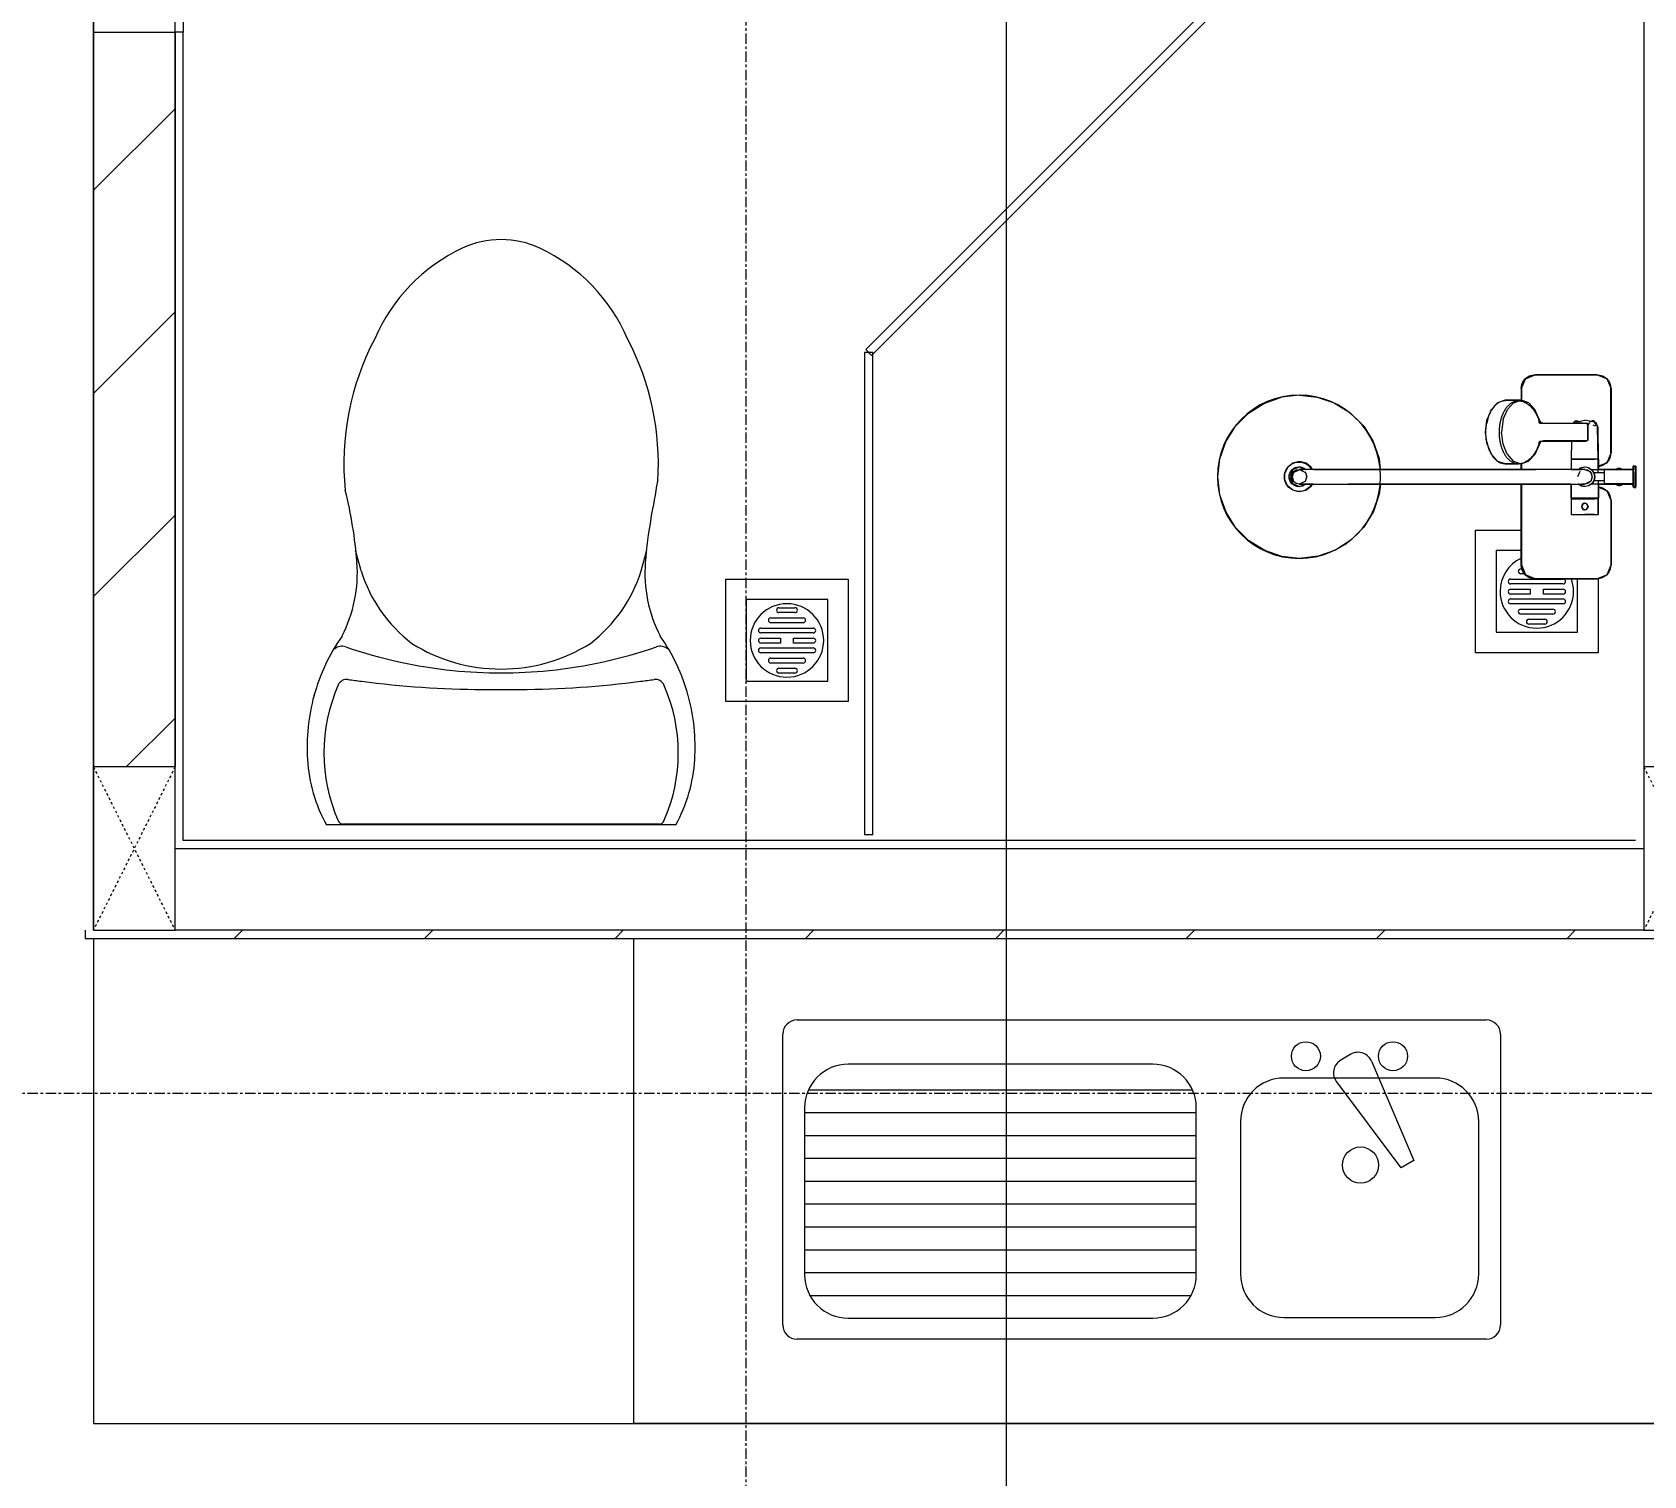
# Model space of a CAD drawing. Header units: millimetres. Extents: x 5357 to 201988, y -16345 to 109895.
# Drawn here: x 37978 to 39953, y 72569 to 74337 of the extents above; entities that cross this region are included whole.
import ezdxf

# ---------------------------------------------------------------- set-up
doc = ezdxf.new("R2010")
doc.units = ezdxf.units.MM
doc.linetypes.add('Dash', pattern=[6, 3, -3])
doc.linetypes.add('Grid Line', pattern=[22.225, 12.7, -3.175, 3.175, -3.175])
for name, color, linetype, lineweight in [('0-1', 7, 'Continuous', 5), ('A-ANNO-DIMS', 211, 'Continuous', 9), ('A-ANNO-DIMS-220', 211, 'Continuous', 9), ('A-DETL-GENF-1', 53, 'Continuous', 9), ('A-DOOR-1', 53, 'Continuous', 9), ('A-FLOR-1', 10, 'Continuous', 9), ('A-GLAZ-CURT-1', 53, 'Continuous', 9), ('A-WALL-1', 9, 'Continuous', 18), ('A-WALL-2', 53, 'Continuous', 9), ('A-WALL-PATT-1', 10, 'Continuous', 9), ('A-WALL-PATT-2', 53, 'Continuous', 9), ('I-FURN', 30, 'Continuous', 9), ('I-FURN-1', 53, 'Continuous', 9), ('I-WALL-1', 9, 'Continuous', 18), ('I-WALL-2', 53, 'Continuous', 9), ('M-EQPM-1', 53, 'Continuous', 9), ('P-SANR-FIXT', 6, 'Continuous', 9), ('P-SANR-FIXT-1', 53, 'Continuous', 9), ('S-COLS-2', 9, 'Continuous', 18), ('S-COLS-4', 53, 'Continuous', 9), ('S-COLS-HDLN-1', 53, 'Dash', 9), ('S-GRID-1', 1, 'Grid Line', 9)]:
    doc.layers.add(name, color=color, linetype=linetype, lineweight=lineweight)
doc.styles.add('Arial_4', font='arial_0.ttf', dxfattribs={"width": 0.9, "height": 660})
doc.dimstyles.new('1_Dim_chi_tiet_khu_đất_2', dxfattribs={"dimscale": 304.8, "dimtxt": 673.371204, "dimasz": 0.866142, "dimexe": 0.721785, "dimexo": 0.0625, "dimgap": 0.072178, "dimtad": 1, "dimdec": 0, "dimrnd": 5, "dimzin": 0, "dimdsep": 46, "dimtxsty": 'Arial_4', "dimblk1": 'OBLIQUE', "dimblk2": 'OBLIQUE', "dimsah": 1, "dimcen": 0.09, "dimdle": 0.721785, "dimazin": 0, "dimtfac": 1, "dimtdec": 4, "dimtix": 1, "dimtmove": 0, "dimatfit": 3, "dimfxl": 2.165354, "dimfxlon": 1, "dimtvp": 1, "dimtolj": 1, "dimtzin": 0, "dimarcsym": 2})

# ---------------------------------------------------------------- blocks, each defined once
blk = doc.blocks.new('NCV_TKTC_KET CAU_rvt-1-TKCS_MB SÂN ĐƯỜNG NỘI BỘ')
at = {"layer": 'A-FLOR-1'}
for p, q in [((38052.6, 74337), (38052.6, 74387)), ((38052.6, 74342.4), (38052.6, 74337)), ((38052.6, 74337), (38052.6, 74342.4)), ((38052.6, 74342.4), (38052.6, 74337)), ((38052.6, 74337), (38052.6, 73236.9)), ((38052.6, 73236.9), (38052.6, 74337)), ((38052.6, 73236.9), (38052.6, 74337)), ((38052.6, 74337), (38052.6, 73236.9))]:
    blk.add_line(p, q, dxfattribs=at)
blk = doc.blocks.new('DOOR_CW_01 CANH MO-PANEL KINH - DIG_02-800x2200-CỬA NHÔM KÍNH-400864-TKCS_MB SÂN ĐƯỜNG NỘI BỘ')
at = {"layer": 'A-DETL-GENF-1'}
for p, q in [((-347, 772), (-307, 772)), ((-347, 652), (-347, 772)), ((-307, 772), (-307, 652)), ((-349, 731.8), (-347, 731.8)), ((-349, 692.2), (-349, 731.8)), ((-347, 692.2), (-347, 731.8)), ((-307, 692.2), (-307, 731.8)), ((-305, 731.8), (-307, 731.8)), ((-305, 692.2), (-305, 731.8)), ((-392, 637), (-392, 716.5)), ((-349, 720.5), (-388, 720.5)), ((-305, 720.5), (-266, 720.5)), ((-262, 637), (-262, 716.5)), ((-384, 699.5), (-384, 637)), ((-349, 703.5), (-380, 703.5)), ((-347, 692.2), (-349, 692.2)), ((-307, 692.2), (-305, 692.2)), ((-305, 703.5), (-274, 703.5)), ((-270, 699.5), (-270, 637)), ((-307, 652), (-347, 652)), ((-313, 652), (-341, 652)), ((-341, 652), (-341, 638)), ((-313, 638), (-313, 652)), ((-347, 638), (-341, 638)), ((-347, 638), (-347, 196)), ((-307, 638), (-313, 638)), ((-307, 196), (-307, 638)), ((-383.9, 611.2), (-377.3, 615.8)), ((-270.1, 611.2), (-276.7, 615.8)), ((-347, 196), (-341, 196)), ((-307, 182), (-347, 182)), ((-347, 182), (-347, 62)), ((-341, 196), (-341, 182)), ((-341, 182), (-313, 182)), ((-307, 196), (-313, 196)), ((-313, 182), (-313, 196)), ((-307, 62), (-307, 182)), ((-347, 62), (-307, 62))]:
    blk.add_line(p, q, dxfattribs=at)
blk.add_circle((-357, 60), 10, dxfattribs=at)
for centre, radius, start, end in [((-357, 60), 714, 360, 92), ((-388, 716.5), 4, 90, 180), ((-266, 716.5), 4, 0, 90), ((-380, 699.5), 4, 90, 180), ((-274, 699.5), 4, 0, 90), ((-347, 637), 45, 180, 215), ((-347, 637), 37, 180, 215), ((-307, 637), 37, 325, 0), ((-307, 637), 45, 325, 0)]:
    blk.add_arc(centre, radius, start, end, dxfattribs=at)
at = {"layer": 'A-DOOR-1'}
for p, q in [((-360, 50), (-400, 50)), ((-400, 50), (-400, -50)), ((-360, 0), (-360, 50)), ((-357, 50), (-332, 50)), ((400, 50), (360, 50)), ((360, 50), (360, 0)), ((400, -50), (400, 50)), ((-350, 0), (-360, 0)), ((-350, -50), (-350, 0)), ((360, 0), (350, 0)), ((350, 0), (350, -50)), ((-400, -50), (-350, -50)), ((350, -50), (400, -50))]:
    blk.add_line(p, q, dxfattribs=at)
blk = doc.blocks.new('TOILET - TOILET-400871-TKCS_MB SÂN ĐƯỜNG NỘI BỘ')
at = {"layer": 'P-SANR-FIXT-1'}
for p, q in [((-171.7, 330.3), (-178.6, 355.5)), ((171.7, 330.3), (178.6, 355.5)), ((194, 19.9), (-194, 19.9)), ((214.2, 19), (-214.2, 19))]:
    blk.add_line(p, q, dxfattribs=at)
for centre, radius, start, end in [((0, 624.4), 111.7, 64.7718, 115.2282), ((45.1, 528.6), 217.6, 115.2282, 156.7784), ((-45.1, 528.6), 217.6, 23.2216, 64.7718), ((137.1, 461.2), 329.8, 152.3122, 185.6513), ((-137.1, 461.2), 329.8, 356.3165, 27.6878), ((-1948.3, 805.1), 2171.2, 349.1051, 350.319), ((-719.2, 297.5), 544.3, 4.5441, 13.9464), ((719.2, 297.5), 544.3, 169.7121, 175.4559), ((-343.5, 327.4), 167.3, 332.62, 4.5441), ((343.5, 327.4), 167.3, 175.4559, 207.38), ((-0.4, 384), 179.5, 197.4036, 232.5964), ((0.4, 384), 179.5, 307.4036, 342.5964), ((-4, 115.7), 233.6, 144.7853, 164.7039), ((-195, 224.1), 13.8, 71.0073, 129.3276), ((0.6, 792.1), 586.9, 251.0073, 264.1678), ((0, 416), 206.1, 237.9268, 270), ((0, 416), 206.1, 270, 302.0732), ((-0.6, 792.1), 586.9, 275.8322, 288.9927), ((195, 224.1), 13.8, 50.6724, 108.9927), ((4, 115.7), 233.6, 15.2961, 35.2147), ((0, 786.7), 581.5, 264.1678, 275.8322), ((-9.8, 107.2), 207.3, 156.2862, 203.7138), ((-189.1, 185.5), 11.7, 82.4212, 154.5895), ((178.9, 2951.3), 2778.4, 262.4212, 262.7649), ((-14.3, 1400.4), 1215.6, 262.593, 269.6026), ((0, 3462.8), 3278, 269.6026, 270.3974), ((14.3, 1400.4), 1215.6, 270.3974, 277.407), ((-178.9, 2951.3), 2778.4, 277.2351, 277.5788), ((189.1, 185.5), 11.7, 25.4105, 97.5788), ((9.8, 107.2), 207.3, 336.2862, 23.7138), ((1.9, 114.1), 239.7, 164.7039, 183.5487), ((-1.9, 114.1), 239.7, 356.4513, 15.2961), ((-46.1, 111.1), 191.6, 183.5487, 208.7191), ((46.1, 111.1), 191.6, 331.2809, 356.4513), ((-193.7, 26.4), 6.48, 203.7138, 267.6832), ((193.7, 26.4), 6.48, 272.3168, 336.2862)]:
    blk.add_arc(centre, radius, start, end, dxfattribs=at)
blk = doc.blocks.new('HE BEP A1 - HE BEP A 2-V174-TKCS_MB SÂN ĐƯỜNG NỘI BỘ')
at = {"layer": 'I-FURN'}
for p, q in [((0, 594.4), (0, 0)), ((662.4, 0), (662.4, 594.4)), ((662.4, 0), (662.4, 594.4)), ((862.4, 494.4), (1706.9, 494.4)), ((844.9, 120.7), (844.9, 476.9)), ((1724.4, 476.9), (1724.4, 120.7)), ((1298.3, 440.1), (924.9, 440.1)), ((1541.1, 452.3), (1528.6, 445.1)), ((1566.6, 443.1), (1618.1, 322.3)), ((1644.4, 423.2), (1459, 423.2)), ((1602.7, 313.4), (1523.8, 418.4)), ((876.4, 408.9), (1346.8, 408.9)), ((871.5, 386.8), (871.5, 182.3)), ((871.5, 380.9), (1351.6, 380.9)), ((1351.6, 182.3), (1351.6, 386.8)), ((1405.6, 369.9), (1405.6, 183.2)), ((1697.8, 183.2), (1697.8, 369.9)), ((871.5, 352.9), (1351.6, 352.9)), ((871.5, 324.9), (1351.6, 324.9)), ((1618.1, 322.3), (1602.7, 313.4)), ((871.5, 296.9), (1351.6, 296.9)), ((871.5, 268.9), (1351.6, 268.9)), ((871.5, 240.9), (1351.6, 240.9)), ((871.5, 212.9), (1351.6, 212.9)), ((871.5, 184.9), (1351.6, 184.9)), ((877.9, 156.9), (1345.2, 156.9)), ((924.9, 128.9), (1298.3, 128.9)), ((1459, 129.9), (1644.4, 129.9)), ((1706.9, 103.2), (862.4, 103.2)), ((0, 0), (662.4, 0)), ((3700, 0), (662.4, 0))]:
    blk.add_line(p, q, dxfattribs=at)
for centre, radius in [((1485.9, 449.9), 17.8), ((1592.6, 449.9), 17.8), ((1552.8, 316.6), 22.2)]:
    blk.add_circle(centre, radius, dxfattribs=at)
for centre, radius, start, end in [((862.4, 476.9), 17.5, 90, 180), ((1706.9, 476.9), 17.5, 0, 90), ((1549.9, 436.9), 17.8, 20.5379, 119.9521), ((924.9, 386.8), 53.3, 90, 180), ((1298.3, 386.8), 53.3, 360, 90), ((1537.5, 429.7), 17.8, 119.9521, 219.4618), ((1459, 369.9), 53.3, 90, 180), ((1644.4, 369.9), 53.3, 360, 90), ((924.9, 182.3), 53.3, 180, 270), ((1298.3, 182.3), 53.3, 270, 360), ((1459, 183.2), 53.3, 180, 270), ((1644.4, 183.2), 53.3, 270, 360), ((862.4, 120.7), 17.5, 180, 270), ((1706.9, 120.7), 17.5, 270, 360)]:
    blk.add_arc(centre, radius, start, end, dxfattribs=at)
at = {"layer": 'I-FURN-1'}
for p, q in [((0, 594.4), (0, 0)), ((0, 0), (3700, 0))]:
    blk.add_line(p, q, dxfattribs=at)
blk = doc.blocks.new('93925000_0001 - 93925000_top_dwg_93925000_T-348115-TKCS_MB SÂN ĐƯỜNG NỘI BỘ')
at = {"layer": 'P-SANR-FIXT'}
for p, q in [((-29.3, -30.4), (-108, -30.4)), ((29.3, -30.4), (108, -30.4)), ((-125, -47.4), (-125, -123.4)), ((-46.3, -78.4), (-46.3, -46.7)), ((-27.2, -47.1), (-26.1, -47.1)), ((21.5, -45.9), (60.6, -46.7)), ((125, -47.4), (125, -123.4)), ((-27.2, -77.9), (-26.1, -77.9)), ((-9, -412.5), (-9, -62.5)), ((9, -62.5), (9, -412.5)), ((43, -78.7), (21.5, -79.2)), ((43, -64.7), (43, -117.7)), ((65.8, -117.7), (65.8, -64.7)), ((42.7, -117.9), (42.7, -117.9)), ((43.2, -117.6), (43.2, -117.5)), ((65.6, -117.5), (65.6, -117.6)), ((66.1, -117.9), (66.1, -117.9)), ((-108, -140.4), (-9, -140.4)), ((9, -140.4), (16.1, -140.4)), ((15.4, -159.1), (15.8, -143.3)), ((108, -140.4), (92.7, -140.4)), ((93, -143.3), (93.4, -159.1))]:
    blk.add_line(p, q, dxfattribs=at)
at = {"layer": 'P-SANR-FIXT', "flags": 128}
for points in [[(-45.8, -46.1), (-27.2, -46.1), (-27.2, -78.9), (-45.8, -78.9)], [(-26.1, -46), (-26.1, -78.9), (-9, -79)], [(21.5, -47.4), (21.5, -79.1), (9, -79)]]:
    blk.add_lwpolyline(points, dxfattribs=at)
at = {"layer": 'P-SANR-FIXT'}
for centre, radius in [((-36.5, -62.5), 3.95), ((0, -412.5), 100)]:
    blk.add_circle(centre, radius, dxfattribs=at)
for centre, radius, start, end in [((-108, -47.4), 17, 90, 180), ((-29.3, -47.4), 17, 4.7626, 90), ((29.3, -47.4), 17, 90, 175.2374), ((108, -47.4), 17, 360, 90), ((-45.8, -46.6), 0.5, 90, 180), ((0, -62.5), 12, 318.5904, 221.4096), ((0, -62.5), 9, 90, 180.0008), ((0, -62.5), 9, 360, 90), ((46.1, -62.1), 3.08, 110.5459, 130.8294), ((54.4, -334.8), 275.9, 88.2683, 91.7343), ((59.7, -57.1), 10.5, 38.6491, 85.492), ((-45.8, -78.4), 0.5, 180, 270), ((45.7, -61.8), 2.59, 155.1929, 175.7071), ((45.9, -61.8), 2.75, 130.8294, 155.1929), ((-11.1, -67.1), 76.9, 1.7693, 4.1075), ((65.2, -72.4), 3.46, 323.2522, 79.3541), ((53.2, -164.5), 47.7, 103.9355, 106.1665), ((39.1, -108.2), 10.4, 284.3956, 285.5116), ((40.8, -114.2), 4.19, 285.5116, 289.9665), ((40.2, -112.5), 6, 289.9665, 292.7061), ((41.4, -115.3), 2.96, 292.7061, 296.5405), ((41.3, -115.1), 3.16, 296.9591, 300.8286), ((41.8, -115.8), 2.26, 300.8286, 305.287), ((42.1, -116.4), 1.64, 305.287, 309.9326), ((42.6, -116.9), 0.906, 309.9326, 315.24), ((66.5, -116.6), 1.39, 229.6335, 235.1234), ((66.3, -116.8), 1.08, 225.1702, 229.6335), ((67.3, -115.4), 2.79, 235.1234, 238.7439), ((67.2, -115.6), 2.6, 238.7439, 243.4573), ((67.8, -114.4), 3.89, 243.9189, 246.8313), ((68.1, -113.8), 4.52, 246.843, 250.4792), ((68.3, -113.2), 5.24, 250.478, 254.0406), ((68.5, -112.7), 5.75, 254.0357, 256.0561), ((55.4, -165.2), 48.4, 73.8659, 76.0481), ((-108, -123.4), 17, 180, 270), ((35.2, -144.2), 19.5, 157.9614, 164.9563), ((37.1, -144.9), 21.6, 151.4775, 157.9654), ((39.3, -146.1), 24, 145.4892, 151.4815), ((41.5, -147.6), 26.8, 139.9517, 145.4927), ((43.6, -149.4), 29.5, 134.7867, 139.9744), ((46.2, -152), 33.2, 130.0223, 134.7808), ((47.7, -153.8), 35.5, 125.4414, 130.0144), ((49.9, -156.8), 39.2, 121.1773, 125.4365), ((50.6, -157.9), 40.5, 119.697, 121.1761), ((51, -158.7), 41.5, 117.0276, 119.7085), ((52.2, -161.1), 44.1, 113.3199, 117.0258), ((51.7, -159.9), 42.8, 109.7779, 113.2977), ((52.5, -162.2), 45.2, 106.1472, 109.7766), ((56.2, -162.4), 45.5, 70.241, 73.86), ((57.4, -159.2), 42.1, 66.6693, 70.2637), ((56.5, -161.3), 44.3, 62.9815, 66.6728), ((58, -158.4), 41.1, 60.2783, 62.9855), ((57.7, -158.9), 41.7, 58.8444, 60.2824), ((59.2, -156.4), 38.7, 54.5377, 58.8482), ((60.9, -154), 35.8, 50.0034, 54.5405), ((62.8, -151.7), 32.8, 45.1921, 50.0042), ((65, -149.6), 29.8, 40.0487, 45.1896), ((87.6, -128.4), 1.5, 180, 187.5386), ((87.6, -128.4), 1.5, 258.6057, 270), ((67.2, -147.7), 26.8, 34.5125, 40.0422), ((69.4, -146.2), 24.2, 28.5363, 34.4919), ((73.8, -143.9), 19.2, 21.6374, 28.9183), ((71.2, -145), 22.1, 15.4436, 21.6374), ((108, -123.4), 17, 270, 360), ((32.6, -143.6), 16.9, 172.414, 179.1297), ((33.7, -143.7), 17.9, 164.9525, 172.4168), ((76.8, -143.4), 16.2, 7.1859, 15.4436), ((73.9, -143.8), 19.1, 1.2699, 7.1859), ((32.7, -159), 17.3, 181.3198, 222.2619), ((76, -159), 17.4, 317.3098, 358.6393), ((54.2, -123), 60.6, 259.1395, 270.1494), ((54.2, -119.5), 64.1, 270.1494, 280.3637), ((0, -412.5), 18, 120.2491, 59.7509), ((0, -412.5), 12.2, 137.7946, 42.2054), ((0, -412.5), 9, 180, 0)]:
    blk.add_arc(centre, radius, start, end, dxfattribs=at)
for points, degree in [([(-12.9, 0), (-12.9, -1.5), (-12.9, -3)], 2), ([(12.9, 0), (0, 0), (-12.8, 0)], 2), ([(12.8, 0), (12.9, 0), (12.9, 0)], 2), ([(12.9, 0), (12.9, -1.5), (12.9, -3)], 2), ([(-12.9, -3), (0, -3), (12.8, -3)], 2), ([(-12.8, -3), (-12.9, -3), (-12.9, -3)], 2), ([(-8.5, -3.8), (-8.5, -20.9), (-8.5, -38)], 2), ([(8.5, -3.8), (8.5, -20.9), (8.5, -38)], 2), ([(-8.5, -38), (0, -38), (8.5, -38)], 2), ([(-5, -38), (-5, -44.8), (-5, -51.6)], 2), ([(5, -38), (5, -44.8), (5, -51.6)], 2), ([(-5, -46), (-15.5, -46), (-26.1, -46)], 2), ([(5, -46), (13.3, -46), (21.5, -46)], 2), ([(46.1, -59), (45.8, -59), (45.6, -59), (45.4, -59.1), (45.2, -59.1), (45, -59.2)], 5), ([(65.6, -61.6), (65.6, -60.8), (65.5, -60), (64.3, -59), (63.5, -59), (62.7, -59)], 5), ([(43.2, -61.6), (43.1, -62.2), (43.3, -62.8), (43, -63.5), (43, -64.1), (43, -64.7)], 5), ([(42.8, -182.5), (33, -180.6), (24.7, -176.4), (19.9, -170.7)], 3), ([(88.8, -170.8), (83.9, -176.5), (75.6, -180.7), (65.8, -182.5)], 3)]:
    blk.add_open_spline(points, degree=degree, dxfattribs=at)
for points, weights in [([(-9.3, -3), (-8.5, -3), (-8.5, -3.8)], [1, 0.707106775639, 1]), ([(9.3, -3), (8.5, -3), (8.5, -3.8)], [1, 0.707106765177, 1]), ([(21.5, -45.9), (21.5, -45.7), (21.5, -47.4)], [0.874147445041, 0.908470869121, 1]), ([(67.9, -74.4), (66.9, -75.7), (65.8, -76.4)], [1, 0.991614392871, 1]), ([(54.4, -167.3), (15.8, -167.3), (15.8, -143.6)], [1, 0.707106781187, 1]), ([(93, -143.6), (93, -167.3), (54.4, -167.3)], [1, 0.707106781187, 1])]:
    blk.add_rational_spline(points, weights, degree=2, dxfattribs=at)
blk.add_open_spline([(68, -50.6), (68.4, -51.1), (68.6, -51.7), (68.7, -53.5), (68.2, -54.7), (66.1, -57), (64.6, -58.1), (62.7, -59)], degree=3, knots=[0.3623591, 0.3623591, 0.3623591, 0.3623591, 0.4991435, 0.4991435, 0.7494159, 0.7494159, 0.9564651, 0.9564651, 0.9564651, 0.9564651], dxfattribs=at)
blk = doc.blocks.new('93925000_0001 - 93925000_top_dwg-348114-TKCS_MB SÂN ĐƯỜNG NỘI BỘ')
blk.add_blockref('93925000_0001 - 93925000_top_dwg_93925000_T-348115-TKCS_MB SÂN ĐƯỜNG NỘI BỘ', (0, 0))
blk = doc.blocks.new('93925000_0001 - 93925000_3D_low_dwg-V85-TKCS_MB SÂN ĐƯỜNG NỘI BỘ')
at = {"layer": 'P-SANR-FIXT'}
for p, q in [((-13, -2.4), (-13, 0.4)), ((-13, -2.4), (-13, 0.4)), ((-13, 0.4), (-11.6, 0.4)), ((-13, 0.4), (-12.1, 0.4)), ((-13, 0.4), (-11.6, 0.4)), ((-13, 0.4), (-12.1, 0.4)), ((-12.1, 0.4), (-9.1, 0.4)), ((-12.1, 0.4), (-9.1, 0.4)), ((-8, 0.4), (-11.6, 0.4)), ((-8, 0.4), (-11.6, 0.4)), ((-9.1, 0.4), (-5, 0.4)), ((-9.1, 0.4), (-5, 0.4)), ((-2.7, 0.4), (-8, 0.4)), ((-2.7, 0.4), (-8, 0.4)), ((-5, 0.4), (0, 0.4)), ((-5, 0.4), (0, 0.4)), ((2.9, 0.4), (-2.7, 0.4)), ((2.9, 0.4), (-2.7, 0.4)), ((0, 0.4), (5.1, 0.4)), ((0, 0.4), (5.1, 0.4)), ((8.2, 0.4), (2.9, 0.4)), ((8.2, 0.4), (2.9, 0.4)), ((5.1, 0.4), (9, 0.4)), ((5.1, 0.4), (9, 0.4)), ((11.6, 0.4), (8.2, 0.4)), ((11.6, 0.4), (8.2, 0.4)), ((9, 0.4), (12, 0.4)), ((9, 0.4), (12, 0.4)), ((13, 0.4), (11.6, 0.4)), ((13, 0.4), (11.6, 0.4)), ((12, 0.4), (13, 0.4)), ((12, 0.4), (13, 0.4)), ((13, -2.4), (13, 0.4)), ((13, -2.4), (13, 0.4)), ((-13, -2.4), (-11.6, -2.4)), ((-12.1, -2.4), (-13, -2.4)), ((-13, -2.4), (-11.6, -2.4)), ((-12.1, -2.4), (-13, -2.4)), ((-9.1, -2.4), (-12.1, -2.4)), ((-9.1, -2.4), (-12.1, -2.4)), ((-11.6, -2.4), (-8.9, -2.4)), ((-11.6, -2.4), (-8.5, -2.4)), ((-11.1, -20.1), (-8.9, -14.6)), ((-5, -2.4), (-9.1, -2.4)), ((-8.9, -45.6), (-8.9, -2.4)), ((-8.5, -53.6), (-8.5, -2.4)), ((-6.1, -2.4), (-8.5, -2.4)), ((-0.3, -2.4), (-6.1, -2.4)), ((0, -2.4), (-5, -2.4)), ((-0.3, -2.4), (6.1, -2.4)), ((5.1, -2.4), (0, -2.4)), ((5.1, -2.4), (9, -2.4)), ((6.1, -2.4), (8.5, -2.4)), ((8.5, -2.4), (8.5, -53.6)), ((11.6, -2.4), (8.5, -2.4)), ((11.6, -2.4), (8.9, -2.4)), ((8.9, -2.4), (8.9, -45.6)), ((11.1, -20.1), (8.9, -15)), ((9, -2.4), (12, -2.4)), ((9, -2.4), (12, -2.4)), ((13, -2.4), (11.6, -2.4)), ((13, -2.4), (11.6, -2.4)), ((12, -2.4), (13, -2.4)), ((12, -2.4), (13, -2.4)), ((-120, -35), (-125, -47)), ((-125, -47), (-120, -35)), ((-108, -30), (-120, -35)), ((-120, -35), (-108, -30)), ((-29.2, -30), (-108, -30)), ((-108, -30), (-29.2, -30)), ((-17.2, -35), (-29.2, -30)), ((-29.2, -30), (-17.2, -35)), ((-12.8, -45.6), (-17.2, -35)), ((-17.2, -35), (-12.8, -45.6)), ((-8.9, -25.2), (-11.1, -20.1)), ((8.9, -25.6), (11.1, -20.1)), ((12.8, -45.6), (17.2, -35)), ((17.2, -35), (12.8, -45.6)), ((17.2, -35), (29.2, -30)), ((17.2, -35), (29.2, -30)), ((108, -30), (29.2, -30)), ((29.2, -30), (108, -30)), ((120, -35), (108, -30)), ((108, -30), (120, -35)), ((125, -47), (120, -35)), ((120, -35), (125, -47)), ((-125, -47), (-125, -123)), ((-125, -123), (-125, -47)), ((-46.3, -45.7), (-27.2, -45.6)), ((-46.3, -45.7), (-46.3, -46.6)), ((-46.3, -46.9), (-46.3, -45.7)), ((-46.3, -50.5), (-46.3, -46.9)), ((-46.3, -50.5), (-46.3, -56.1)), ((-46.3, -56.1), (-46.3, -62.1)), ((-36.6, -58.1), (-39.4, -59.4)), ((-36.6, -58.1), (-33.6, -59.3)), ((-27.2, -45.6), (-27.2, -46.8)), ((-27.2, -46.8), (-27.2, -45.6)), ((-27.2, -46.8), (-27.2, -50.4)), ((-27.2, -56), (-27.2, -50.4)), ((-27.2, -62.1), (-27.2, -56)), ((-8.5, -45.6), (-26.1, -45.6)), ((-26.1, -46.8), (-26.1, -45.6)), ((-26.1, -46.8), (-26.1, -50.4)), ((-26.1, -56), (-26.1, -50.4)), ((-26.1, -62.1), (-26.1, -56)), ((-11.1, -57.5), (-12, -62.1)), ((-11.2, -57.7), (-12, -62.1)), ((-8.5, -53.6), (-11.2, -57.7)), ((-8.5, -53.6), (-11.2, -57.7)), ((-11.1, -57.5), (-11.2, -57.7)), ((-5.4, -54.9), (-9, -62.1)), ((-4.4, -50.9), (-8.5, -53.6)), ((-4.4, -50.9), (-8.5, -53.6)), ((-5.4, -54.9), (-6.9, -57.9)), ((0, -53.1), (-5.4, -54.9)), ((-4.6, -51), (-4.4, -50.9)), ((0, -50.1), (-4.4, -50.9)), ((4.4, -50.9), (0, -50.1)), ((3.5, -54.5), (0, -53.1)), ((4.4, -50.9), (8.5, -53.6)), ((4.4, -50.9), (8.5, -53.6)), ((4.4, -50.9), (4.6, -51)), ((9, -62.1), (6.4, -55.7)), ((21.5, -45.6), (8.5, -45.6)), ((11.2, -57.7), (8.5, -53.6)), ((11.2, -57.7), (8.5, -53.6)), ((11.1, -57.5), (8.5, -53.6)), ((11.1, -57.5), (11.2, -57.7)), ((12, -62.1), (11.2, -57.7)), ((12, -62.1), (11.2, -57.7)), ((21.5, -45.6), (60.6, -46.1)), ((21.5, -46.8), (21.5, -45.6)), ((21.5, -46.8), (21.5, -50.4)), ((21.5, -56), (21.5, -50.4)), ((21.5, -62.1), (21.5, -56)), ((44.3, -58.6), (44.2, -112.9)), ((65.4, -58.6), (44.3, -58.6)), ((60.6, -46.1), (66.7, -50.3)), ((63.6, -52.3), (62.2, -49.2)), ((65.4, -58.6), (65.4, -112.9)), ((66.7, -50.3), (69.5, -62.1)), ((125, -123), (125, -47)), ((125, -47), (125, -123)), ((-46.3, -68.1), (-46.3, -62.1)), ((-46.3, -73.7), (-46.3, -68.1)), ((-46.3, -77.3), (-46.3, -73.7)), ((-46.3, -78.5), (-46.3, -77.3)), ((-46.3, -78.5), (-46.3, -77.3)), ((-46.3, -78.5), (-27.2, -78.6)), ((-40.5, -62.1), (-39.4, -59.4)), ((-40.5, -62.1), (-39.3, -64.9)), ((-36.5, -66.1), (-39.3, -64.9)), ((-33.6, -64.8), (-36.5, -66.1)), ((-33.6, -59.3), (-32.5, -62.1)), ((-33.6, -64.8), (-32.5, -62.1)), ((-27.2, -68.2), (-27.2, -62.1)), ((-27.2, -73.8), (-27.2, -68.2)), ((-27.2, -77.4), (-27.2, -73.8)), ((-27.2, -78.6), (-27.2, -77.4)), ((-27.2, -77.4), (-27.2, -78.6)), ((-26.1, -68.2), (-26.1, -62.1)), ((-26.1, -73.8), (-26.1, -68.2)), ((-26.1, -77.4), (-26.1, -73.8)), ((-26.1, -78.6), (-26.1, -77.4)), ((-26.1, -78.6), (-9, -78.6)), ((-12, -62.1), (-11.2, -66.5)), ((-12, -62.1), (-11.2, -66.5)), ((-11.1, -66.7), (-11.2, -66.5)), ((-11.2, -66.5), (-9, -69.8)), ((-11.1, -66.7), (-9, -69.9)), ((-9, -62.1), (-9, -66.3)), ((-9, -79.5), (-9, -66.3)), ((6.4, -68.5), (0, -71.1)), ((9, -62.1), (9, -66.5)), ((9, -69.8), (11.2, -66.5)), ((9, -69.8), (11.2, -66.5)), ((9, -79.6), (9, -66.5)), ((9, -69.8), (11.1, -66.7)), ((9, -78.6), (21.5, -78.6)), ((11.1, -66.7), (12, -62.1)), ((11.1, -66.7), (11.2, -66.5)), ((11.2, -66.5), (12, -62.1)), ((21.5, -68.2), (21.5, -62.1)), ((21.5, -73.8), (21.5, -68.2)), ((21.5, -77.4), (21.5, -73.8)), ((21.5, -78.6), (21.5, -77.4)), ((21.5, -78.6), (44.3, -78.3)), ((43.3, -68.3), (43.8, -62.2)), ((66.3, -68.3), (65.8, -61.6)), ((66.7, -73.9), (69.5, -62.1)), ((-9, -79.5), (-9, -94.5)), ((-9, -94.5), (-9, -122.1)), ((9, -79.6), (9, -94.6)), ((9, -94.6), (9, -122.1)), ((42.7, -116.4), (27.2, -123.6)), ((44.2, -112.9), (42.7, -116.4)), ((65.4, -112.9), (67, -116.4)), ((67, -116.4), (82.2, -123.4)), ((-125, -123), (-120, -135)), ((-120, -135), (-125, -123)), ((-120, -135), (-108, -140)), ((-108, -140), (-120, -135)), ((-9, -122.1), (-9, -352.1)), ((9, -352.1), (9, -122.1)), ((16, -140.4), (19, -131.1)), ((27.2, -123.6), (19, -131.1)), ((82.2, -123.4), (90.4, -130.7)), ((90.4, -130.7), (93.7, -140.4)), ((108, -140), (120, -135)), ((108, -140), (120, -135)), ((120, -135), (125, -123)), ((125, -123), (120, -135)), ((-108, -140), (-8.8, -140)), ((-8.8, -140), (-108, -140)), ((8.8, -140), (16.1, -140)), ((16.1, -140), (8.8, -140)), ((16, -140.4), (16, -160.1)), ((19.3, -150.1), (16, -140.4)), ((27.5, -157.3), (19.3, -150.1)), ((27.5, -157.3), (39.8, -162.4)), ((70.6, -162.2), (82.5, -157.2)), ((90.7, -149.6), (82.5, -157.2)), ((90.7, -149.6), (93.7, -140.4)), ((93.6, -140), (108, -140)), ((108, -140), (93.6, -140)), ((93.7, -140.4), (93.7, -160.1)), ((16, -160.1), (18.8, -169)), ((19.3, -169.7), (16, -160.1)), ((25.5, -175.3), (19.3, -169.7)), ((39.8, -182), (27.5, -177)), ((39.8, -162.4), (54.8, -164.2)), ((70.6, -162.2), (54.8, -164.2)), ((82.5, -176.8), (70.6, -181.9)), ((82.2, -177), (79.2, -178.2)), ((90.7, -169.3), (82.5, -176.8)), ((93.7, -160.1), (90.7, -169.3)), ((39.6, -182), (54.8, -183.9)), ((39.8, -182), (54.8, -183.9)), ((54.8, -183.9), (70.6, -181.9)), ((54.8, -183.9), (69.3, -182.2)), ((-21.4, -314.2), (-42.5, -321.4)), ((-9, -312.8), (-21.4, -314.2)), ((22.5, -314.4), (9, -312.9)), ((43, -321.6), (22.5, -314.4)), ((-61.8, -333.3), (-77.7, -348.9)), ((-42.5, -321.4), (-61.8, -333.3)), ((61.9, -333.3), (43, -321.6)), ((78.8, -350.3), (61.9, -333.3)), ((-77.7, -348.9), (-89.8, -367.9)), ((-9, -374.4), (-9, -352.1)), ((9, -374.3), (9, -352.1)), ((90.5, -369.3), (78.8, -350.3)), ((-89.8, -367.9), (-97.3, -388.9)), ((-9, -394.7), (-9, -374.4)), ((9, -394.5), (9, -374.3)), ((97.6, -390.1), (90.5, -369.3)), ((-97.3, -388.9), (-100, -411.9)), ((-9, -394.7), (-9, -407.6)), ((9, -394.5), (9, -407.4)), ((100, -411.9), (97.6, -390.1)), ((-100, -411.9), (-97.6, -433.8)), ((-16.7, -404), (-18.5, -411.9)), ((-18.5, -411.9), (-16.5, -420.1)), ((-18.5, -411.9), (-18.5, -411.9)), ((-11.8, -397.7), (-16.7, -404)), ((-12, -411.9), (-9, -404.4)), ((-8.3, -420.6), (-12, -411.9)), ((-9, -396.3), (-11.8, -397.7)), ((-5.4, -404.7), (-9, -411.9)), ((-9, -407.6), (-9, -411.9)), ((-9, -411.9), (-9, -411.9)), ((-5.4, -404.7), (-6.3, -405.5)), ((-5.4, -404.7), (0, -402.9)), ((5.4, -404.7), (0, -402.9)), ((5.4, -404.7), (6.2, -405.4)), ((9, -411.9), (5.4, -404.7)), ((5.4, -419.1), (9, -411.6)), ((5.4, -419.1), (9, -411.9)), ((8.7, -420.2), (12, -411.9)), ((11.7, -397.6), (9, -396.3)), ((12, -411.9), (9, -404.9)), ((9, -411.9), (9, -407.4)), ((9, -411.6), (9, -411.9)), ((11.7, -397.6), (16.7, -403.7)), ((11.7, -397.6), (16.7, -403.7)), ((18.5, -411.9), (16.5, -420.1)), ((16.7, -403.7), (18.5, -411.9)), ((16.7, -403.7), (18.5, -411.9)), ((18.5, -411.9), (18.5, -411.9)), ((100, -411.9), (97.5, -433.9)), ((-97.6, -433.8), (-90.5, -454.4)), ((-16.5, -420.1), (-11.3, -426.5)), ((-11.3, -426.5), (-3.9, -430)), ((0, -423.9), (-8.3, -420.6)), ((-5.4, -419.1), (-6.2, -418.4)), ((0, -420.9), (-5.4, -419.1)), ((0, -420.9), (-5.4, -419.1)), ((-3.9, -430), (4.1, -429.9)), ((5.4, -419.1), (0, -420.9)), ((5.4, -419.1), (0, -420.9)), ((8.7, -420.2), (0, -423.9)), ((4.1, -429.9), (11.7, -426.2)), ((6.2, -418.4), (5.4, -419.1)), ((16.5, -420.1), (11.7, -426.2)), ((89.8, -455.8), (97.5, -433.9)), ((-90.5, -454.4), (-78.4, -473.9)), ((-78.4, -473.9), (-62.2, -490.2)), ((78, -474.5), (89.8, -455.8)), ((-62.2, -490.2), (-43.5, -501.9)), ((42.9, -502.2), (61.9, -490.4)), ((61.9, -490.4), (78, -474.5)), ((-43.5, -501.9), (-22.2, -509.4)), ((-22.2, -509.4), (-0.1, -511.9)), ((-0.1, -511.9), (22.1, -509.4)), ((22.1, -509.4), (42.9, -502.2))]:
    blk.add_line(p, q, dxfattribs=at)
blk = doc.blocks.new('93925000_0001 - FMM 93925000-V87-TKCS_MB SÂN ĐƯỜNG NỘI BỘ')
at = {"extrusion": (0, 0, -1), "zscale": -1, "rotation": 180}
for name in ['93925000_0001 - 93925000_top_dwg-348114-TKCS_MB SÂN ĐƯỜNG NỘI BỘ', '93925000_0001 - 93925000_3D_low_dwg-V85-TKCS_MB SÂN ĐƯỜNG NỘI BỘ']:
    blk.add_blockref(name, (0, 0), dxfattribs=at)
blk = doc.blocks.new('THU NUOC - THU NUOC-V129-TKCS_MB SÂN ĐƯỜNG NỘI BỘ')
at = {"layer": 'M-EQPM-1'}
for p, q in [((-66.3, -70.6), (-66.3, 79.4)), ((-66.3, 79.4), (-10.2, 79.4)), ((-10.2, 54.4), (-41.3, 54.4)), ((-41.3, 54.4), (-41.3, -45.6)), ((-11, 32.1), (-8.2, 32.1)), ((-5.8, 26.1), (-11, 26.1)), ((58.7, -45.6), (58.7, 19.9)), ((83.7, 20.3), (83.7, -70.6)), ((-23.3, 19.6), (40.9, 19.6)), ((40.9, 13.6), (-23.3, 13.6)), ((-23.3, 7.2), (0.7, 7.2)), ((0.7, 1.2), (-23.3, 1.2)), ((0.7, 7.2), (0.7, 1.2)), ((16.7, 1.2), (16.7, 7.2)), ((16.7, 7.2), (40.9, 7.2)), ((40.9, 1.2), (16.7, 1.2)), ((-23.3, -4.8), (40.9, -4.8)), ((40.9, -10.8), (-23.3, -10.8)), ((-11, -17.3), (28.5, -17.3)), ((28.5, -23.3), (-11, -23.3)), ((-1.1, -29.6), (18.5, -29.6)), ((18.5, -35.6), (-1.1, -35.6)), ((-41.3, -45.6), (58.7, -45.6)), ((83.7, -70.6), (-66.3, -70.6))]:
    blk.add_line(p, q, dxfattribs=at)
for centre, radius, start, end in [((8.7, 4.4), 45, 115.0825, 180), ((8.7, 4.4), 45, 115.0825, 180), ((-11, 29.1), 3, 90, 270), ((8.7, 4.4), 45, 0, 20.2407), ((8.7, 4.4), 45, 360, 20.2407), ((8.7, 4.4), 45, 180, 0), ((8.7, 4.4), 45, 180, 360), ((-23.3, 16.6), 3, 90, 270), ((-23.3, 4.2), 3, 90, 270), ((40.9, 16.6), 3, 270, 90), ((40.9, 4.2), 3, 270, 90), ((-23.3, -7.8), 3, 90, 270), ((-11, -20.3), 3, 90, 270), ((28.5, -20.3), 3, 270, 90), ((40.9, -7.8), 3, 270, 90), ((-1.1, -32.6), 3, 90, 270), ((18.5, -32.6), 3, 270, 90)]:
    blk.add_arc(centre, radius, start, end, dxfattribs=at)
blk = doc.blocks.new('THU NUOC - THU NUOC-V103-TKCS_MB SÂN ĐƯỜNG NỘI BỘ')
at = {"layer": 'M-EQPM-1'}
for p, q in [((-66.3, -70.6), (-66.3, 79.4)), ((-66.3, 79.4), (83.7, 79.4)), ((83.7, 79.4), (83.7, -70.6)), ((58.7, 54.4), (-41.3, 54.4)), ((-41.3, 54.4), (-41.3, -45.6)), ((-1.1, 44.5), (18.5, 44.5)), ((58.7, -45.6), (58.7, 54.4)), ((-11, 32.1), (28.5, 32.1)), ((28.5, 26.1), (-11, 26.1)), ((18.5, 38.5), (-1.1, 38.5)), ((-23.3, 19.6), (40.9, 19.6)), ((40.9, 13.6), (-23.3, 13.6)), ((-23.3, 7.2), (0.7, 7.2)), ((0.7, 1.2), (-23.3, 1.2)), ((0.7, 7.2), (0.7, 1.2)), ((16.7, 1.2), (16.7, 7.2)), ((16.7, 7.2), (40.9, 7.2)), ((40.9, 1.2), (16.7, 1.2)), ((-23.3, -4.8), (40.9, -4.8)), ((40.9, -10.8), (-23.3, -10.8)), ((-11, -17.3), (28.5, -17.3)), ((28.5, -23.3), (-11, -23.3)), ((-1.1, -29.6), (18.5, -29.6)), ((18.5, -35.6), (-1.1, -35.6)), ((-41.3, -45.6), (58.7, -45.6)), ((83.7, -70.6), (-66.3, -70.6))]:
    blk.add_line(p, q, dxfattribs=at)
for centre, radius, start, end in [((8.7, 4.4), 45, 0, 180), ((8.7, 4.4), 45, 360, 180), ((-1.1, 41.5), 3, 90, 270), ((18.5, 41.5), 3, 270, 90), ((-11, 29.1), 3, 90, 270), ((28.5, 29.1), 3, 270, 90), ((8.7, 4.4), 45, 180, 0), ((8.7, 4.4), 45, 180, 360), ((-23.3, 16.6), 3, 90, 270), ((-23.3, 4.2), 3, 90, 270), ((40.9, 16.6), 3, 270, 90), ((40.9, 4.2), 3, 270, 90), ((-23.3, -7.8), 3, 90, 270), ((-11, -20.3), 3, 90, 270), ((28.5, -20.3), 3, 270, 90), ((40.9, -7.8), 3, 270, 90), ((-1.1, -32.6), 3, 90, 270), ((18.5, -32.6), 3, 270, 90)]:
    blk.add_arc(centre, radius, start, end, dxfattribs=at)
blk = doc.blocks.new('System Panel - Glazed-850628-TKCS_MB SÂN ĐƯỜNG NỘI BỘ')
at = {"layer": 'A-GLAZ-CURT-1'}
for p, q in [((295.3, 5), (-295.3, 5)), ((-295.3, 5), (-295.3, -5)), ((295.3, -5), (295.3, 5)), ((-295.3, -5), (295.3, -5))]:
    blk.add_line(p, q, dxfattribs=at)
blk = doc.blocks.new('System Panel - Glazed-850629-TKCS_MB SÂN ĐƯỜNG NỘI BỘ')
at = {"layer": 'A-GLAZ-CURT-1'}
for p, q in [((316.6, 5), (-316.6, 5)), ((-316.6, 5), (-316.6, -5)), ((316.6, -5), (316.6, 5)), ((-316.6, -5), (316.6, -5))]:
    blk.add_line(p, q, dxfattribs=at)
blk = doc.blocks.new('G1_SOF - BO TRU - 100x200-V106-TKCS_MB SÂN ĐƯỜNG NỘI BỘ')
at = {"layer": 'S-COLS-2'}
for p, q in [((50, 100), (-50, 100)), ((-50, 100), (-50, -100)), ((50, -100), (50, 100)), ((-50, -100), (50, -100))]:
    blk.add_line(p, q, dxfattribs=at)
at = {"layer": 'S-COLS-HDLN-1'}
for p, q in [((50, 100), (-50, -100)), ((-50, 100), (50, -100))]:
    blk.add_line(p, q, dxfattribs=at)
blk = doc.blocks.new('NCV_TKTC_TANG 1_rvt-1-TKCS_MB SÂN ĐƯỜNG NỘI BỘ')
at = {"layer": 'A-WALL-PATT-1'}
h = blk.add_hatch(dxfattribs=at)
h.set_pattern_fill('FP_1', color=256, style=0, pattern_type=2)
h.set_pattern_definition([(45, (0, 0), (-124.4508, 124.4508), [])])
h.paths.add_polyline_path([(38152.6, 73436.9), (38152.6, 74337), (38052.6, 74337), (38052.6, 73436.9), (38092.9, 73436.9)])
h.paths.add_polyline_path([(38102.6, 75137), (38152.6, 75137), (38152.6, 75437), (38052.6, 75437), (38052.6, 75137)])
at = {"layer": 'A-WALL-PATT-2'}
h = blk.add_hatch(dxfattribs=at)
h.set_pattern_fill('FP_2', color=256, style=0, pattern_type=2)
h.set_pattern_definition([(45, (0, 0), (-116.67262, 116.67262), [])])
h.paths.add_polyline_path([(41842.6, 73226.9), (41842.6, 73236.9), (38042.6, 73236.9), (38042.6, 73226.9), (41752.6, 73226.9)])
at = {"layer": 'A-FLOR-1'}
for p, q in [((38052.6, 74387), (38052.6, 74337)), ((38052.6, 74337), (38052.6, 73236.9))]:
    blk.add_line(p, q, dxfattribs=at)
at = {"layer": 'A-WALL-1'}
blk.add_line((39952.6, 75236.9), (39952.6, 73436.9), dxfattribs=at)
at = {"layer": 'A-WALL-2'}
for p, q in [((38052.6, 74337), (38052.6, 73436.9)), ((38152.6, 73436.9), (38152.6, 74337)), ((38152.6, 74337), (38152.6, 73436.9))]:
    blk.add_line(p, q, dxfattribs=at)
at = {"layer": 'I-WALL-1'}
for p, q in [((38162.6, 74337), (38152.6, 74337)), ((38162.6, 73346.9), (38162.6, 74337)), ((38152.6, 73336.9), (38162.6, 73336.9)), ((39942.6, 73346.9), (38162.6, 73346.9)), ((38162.6, 73336.9), (39952.6, 73336.9)), ((38042.6, 73236.9), (38042.6, 73226.9)), ((39952.6, 73236.9), (38152.6, 73236.9)), ((38042.6, 73226.9), (41842.6, 73226.9))]:
    blk.add_line(p, q, dxfattribs=at)
at = {"layer": 'I-WALL-2'}
blk.add_line((38162.6, 75137), (38162.6, 74337), dxfattribs=at)
at = {"layer": 'A-DOOR-1', "rotation": 269.9999999999991}
blk.add_blockref('DOOR_CW_01 CANH MO-PANEL KINH - DIG_02-800x2200-CỬA NHÔM KÍNH-400864-TKCS_MB SÂN ĐƯỜNG NỘI BỘ', (38102.6, 74737), dxfattribs=at)
at = {"layer": 'A-GLAZ-CURT-1'}
for name, p, rotation in [('System Panel - Glazed-850629-TKCS_MB SÂN ĐƯỜNG NỘI BỘ', (39226.4, 74168.5), 44.99999999999893), ('System Panel - Glazed-850628-TKCS_MB SÂN ĐƯỜNG NỘI BỘ', (39002.6, 73649.3), 89.99999999999919)]:
    blk.add_blockref(name, p, dxfattribs=dict(at, rotation=rotation))
at = {"layer": 'I-FURN-1'}
blk.add_blockref('HE BEP A1 - HE BEP A 2-V174-TKCS_MB SÂN ĐƯỜNG NỘI BỘ', (38052.6, 72632.6), dxfattribs=at)
at = {"layer": 'M-EQPM-1'}
for name, p in [('THU NUOC - THU NUOC-V129-TKCS_MB SÂN ĐƯỜNG NỘI BỘ', (39812.8, 73647.5)), ('THU NUOC - THU NUOC-V103-TKCS_MB SÂN ĐƯỜNG NỘI BỘ', (38893.8, 73587.5))]:
    blk.add_blockref(name, p, dxfattribs=at)
at = {"layer": 'P-SANR-FIXT-1'}
blk.add_blockref('TOILET - TOILET-400871-TKCS_MB SÂN ĐƯỜNG NỘI BỘ', (38552.2, 73346.9), dxfattribs=at)
at = {"layer": 'P-SANR-FIXT-1', "rotation": 89.9999999999997}
blk.add_blockref('93925000_0001 - FMM 93925000-V87-TKCS_MB SÂN ĐƯỜNG NỘI BỘ', (39942.6, 73792.4), dxfattribs=at)
at = {"layer": 'S-COLS-4'}
for p in [(38102.6, 73336.9), (40002.6, 73336.9)]:
    blk.add_blockref('G1_SOF - BO TRU - 100x200-V106-TKCS_MB SÂN ĐƯỜNG NỘI BỘ', p, dxfattribs=at)
blk = doc.blocks.new('DIMBLOCK39-TKCS_MB SÂN ĐƯỜNG NỘI BỘ')
at = {"layer": 'A-ANNO-DIMS-220'}
for p, q in [((39171.6, 17016.9), (39171.6, 78456.9)), ((38511.6, 78236.9), (39391.6, 78236.9)), ((39171.6, 78236.9), (38511.6, 78236.9)), ((38511.6, 17236.9), (39391.6, 17236.9)), ((39171.6, 17236.9), (38511.6, 17236.9))]:
    blk.add_line(p, q, dxfattribs=at)
at = {"layer": 'A-ANNO-DIMS-220', "lineweight": 25}
for p, q in [((39171.6, 78236.9), (39039.6, 78368.9)), ((39171.6, 78236.9), (39303.6, 78104.9)), ((39171.6, 17236.9), (39039.6, 17368.9)), ((39171.6, 17236.9), (39303.6, 17104.9))]:
    blk.add_line(p, q, dxfattribs=at)
at = {"layer": 'A-ANNO-DIMS-220', "color": 0, "insert": (38292.8, 46597.4), "char_height": 660, "width": 2734.923, "attachment_point": 1, "rotation": 90, "line_spacing_factor": 0.941778, "style": 'Arial_4'}
blk.add_mtext('61000', dxfattribs=at)
blk = doc.blocks.new('_Oblique')
at = {"color": 0, "linetype": 'ByBlock', "lineweight": -2}
blk.add_line((-0.5, -0.5), (0.5, 0.5), dxfattribs=at)
blk = doc.blocks.new('DIMBLOCK44-TKCS_MB SÂN ĐƯỜNG NỘI BỘ')
at = {"layer": 'A-ANNO-DIMS-220'}
for p, q in [((33652.6, 75120.9), (33652.6, 74240.9)), ((33652.6, 74460.9), (33652.6, 75120.9)), ((54952.6, 75120.9), (54952.6, 74240.9)), ((54952.6, 74460.9), (54952.6, 75120.9)), ((33432.6, 74460.9), (55172.6, 74460.9))]:
    blk.add_line(p, q, dxfattribs=at)
at = {"layer": 'A-ANNO-DIMS-220', "lineweight": 25}
for p, q in [((33652.6, 74460.9), (33784.6, 74592.9)), ((54952.6, 74460.9), (55084.6, 74592.9)), ((33652.6, 74460.9), (33520.6, 74328.9)), ((54952.6, 74460.9), (54820.6, 74328.9))]:
    blk.add_line(p, q, dxfattribs=at)
at = {"layer": 'A-ANNO-DIMS-220', "color": 0, "insert": (43163, 75339.8), "char_height": 660, "width": 2734.923, "attachment_point": 1, "line_spacing_factor": 0.941778, "style": 'Arial_4'}
blk.add_mtext('21300', dxfattribs=at)

msp = doc.modelspace()

# ---------------------------------------------------------------- linework, layer by layer
at = {"layer": 'S-GRID-1'}
for p, q in [((38852.6, 20960.6), (38852.6, 80482.7)), ((131551.8, 73036.9), (29351.8, 73036.9))]:
    msp.add_line(p, q, dxfattribs=at)

# ---------------------------------------------------------------- block references
at = {"layer": '0-1'}
for name in ['NCV_TKTC_KET CAU_rvt-1-TKCS_MB SÂN ĐƯỜNG NỘI BỘ', 'NCV_TKTC_TANG 1_rvt-1-TKCS_MB SÂN ĐƯỜNG NỘI BỘ']:
    msp.add_blockref(name, (0, 0), dxfattribs=at)

# ---------------------------------------------------------------- dimensions: what is measured, and where the dimension line sits
at = {"layer": 'A-ANNO-DIMS'}
dim = msp.add_linear_dim(base=(39171.6, 78236.9), p1=(38511.6, 17236.9), p2=(38511.6, 78236.9), angle=90, dimstyle='1_Dim_chi_tiet_khu_đất_2', override={"dimpost": '<>', "dimfxl": 61000}, dxfattribs=at)
dim.commit()
dim.dimension.update_dxf_attribs({"geometry": 'DIMBLOCK39-TKCS_MB SÂN ĐƯỜNG NỘI BỘ', "text_midpoint": (38812.6, 47736.9)})
dim = msp.add_linear_dim(base=(54952.6, 74460.9), p1=(33652.6, 75120.9), p2=(54952.6, 75120.9), dimstyle='1_Dim_chi_tiet_khu_đất_2', override={"dimpost": '<>', "dimfxl": 21300}, dxfattribs=at)
dim.commit()
dim.dimension.update_dxf_attribs({"geometry": 'DIMBLOCK44-TKCS_MB SÂN ĐƯỜNG NỘI BỘ', "text_midpoint": (44302.6, 74820.1)})

doc.saveas('drawing.dxf')
